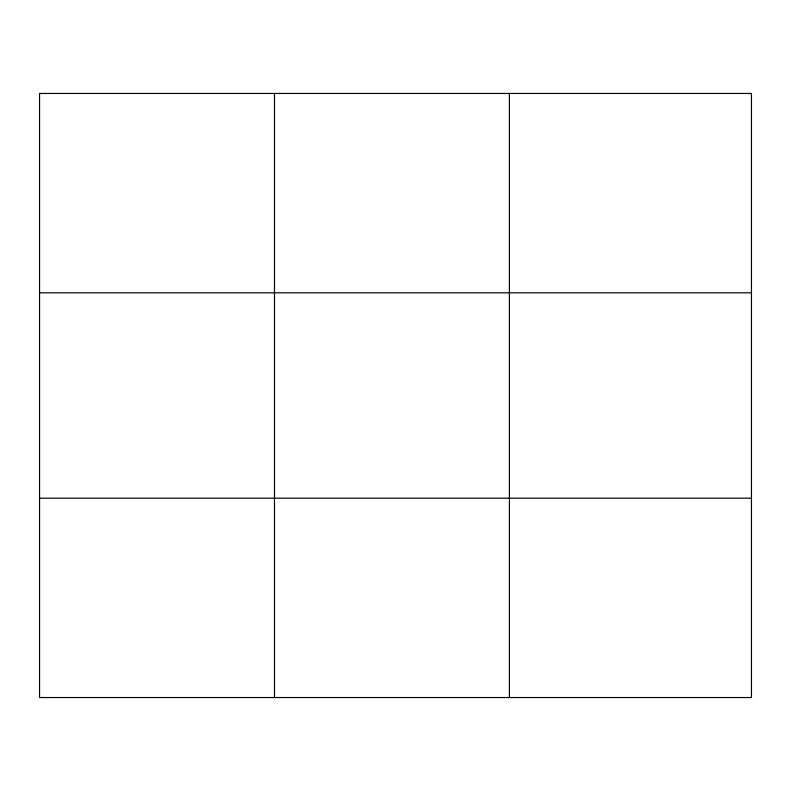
<?xml version="1.0" encoding="UTF-8"?>
<svg xmlns="http://www.w3.org/2000/svg" width="791" height="791" viewBox="0 0 791 791"><rect width="100%" height="100%" fill="white"/><g stroke="black" fill="none" stroke-linecap="round" stroke-linejoin="round"><path stroke-width="1.19" d="M274.477 697.543L274.477 93.457M509.404 697.543L509.404 93.457M39.55 292.808L751.45 292.808M39.55 498.192L751.45 498.192M751.45 672.627L751.45 697.543L39.55 697.543L39.55 93.457L751.45 93.457L751.45 672.627"/></g></svg>
